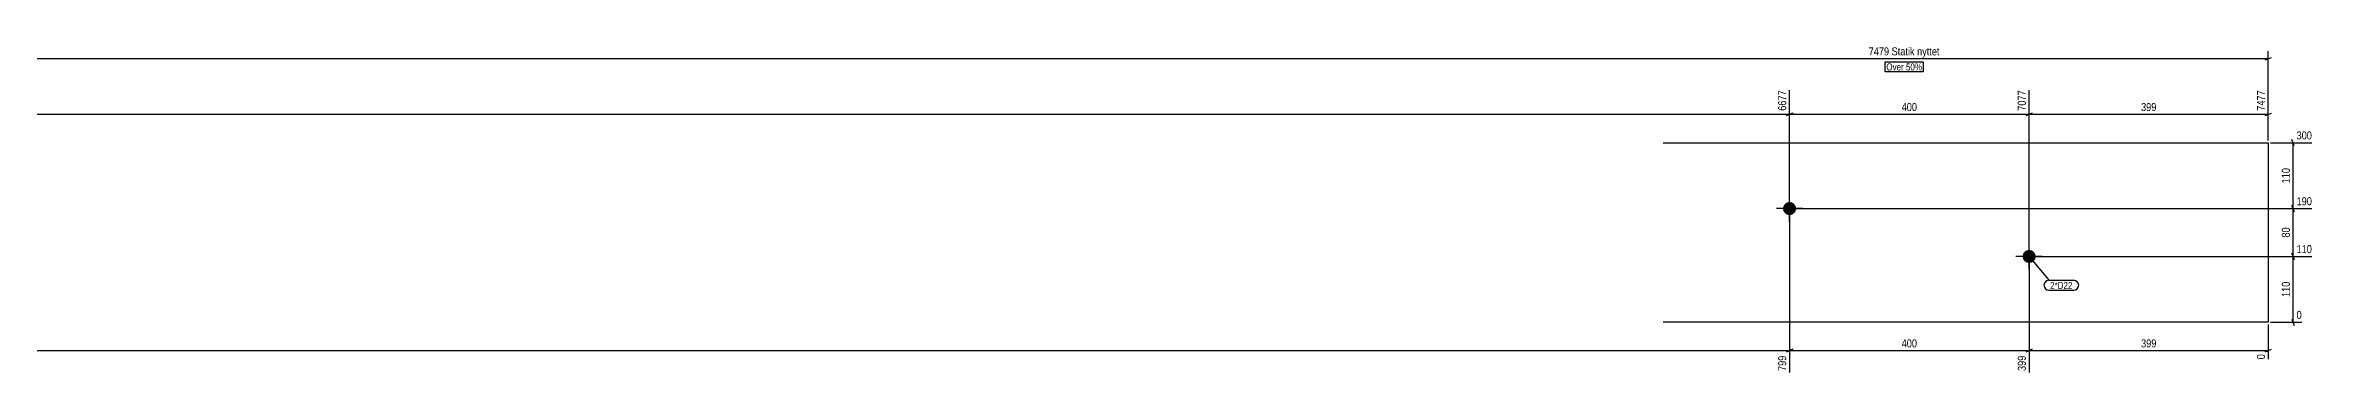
# Model space of a CAD drawing. Header units: millimetres. Extents: x 8 to 7582, y 10 to 566.
# Drawn here: x 3795 to 7582, y 19 to 566 of the extents above; entities that cross this region are included whole.
import ezdxf

# ---------------------------------------------------------------- set-up
doc = ezdxf.new("R2010")
doc.units = ezdxf.units.MM
for name, color, linetype in [('MÅLSÆTNING', 7, 'Continuous'), ('STÅL', 7, 'Continuous'), ('TEKST', 7, 'Continuous')]:
    doc.layers.add(name, color=color, linetype=linetype)
doc.styles.add('Arial Narrow', font='ARIALN.TTF', dxfattribs={"height": 0.2})

msp = doc.modelspace()

# ---------------------------------------------------------------- hatches: boundary and pattern name
at = {"layer": 'STÅL', "linetype": 'Continuous'}
for points in [[(6696.2, 293, -1), (6718.2, 293, -1)], [(7096.2, 213, -1), (7118.2, 213, -1)]]:
    msp.add_hatch(color=3, dxfattribs=at).paths.add_polyline_path(points)

# ---------------------------------------------------------------- linework, layer by layer
at = {"layer": 'MÅLSÆTNING', "color": 7, "linetype": 'Continuous'}
for p, q in [((28, 543.6), (7506.6, 543.6)), ((7501.4, 541.5), (7511.9, 545.7)), ((6707.2, 296.5), (6707.2, 490.7)), ((6707.2, 296.5), (6707.2, 490.7)), ((7107.2, 216.5), (7107.2, 490.7)), ((7107.2, 216.5), (7107.2, 490.7)), ((7506.6, 406.5), (7506.6, 490.7)), ((30.1, 450.6), (6707.2, 450.6)), ((6712.5, 452.7), (6702, 448.5)), ((6702, 448.5), (6712.5, 452.7)), ((6707.2, 450.6), (7107.2, 450.6)), ((7112.5, 452.7), (7102, 448.5)), ((7102, 448.5), (7112.5, 452.7)), ((7107.2, 450.6), (7506.6, 450.6)), ((7501.4, 448.5), (7511.9, 452.7)), ((7510.1, 403), (7579.4, 403)), ((7550, 397.8), (7545.8, 408.3)), ((6707.2, 289.5), (6707.2, 19)), ((6707.2, 289.5), (6707.2, 19)), ((6710.7, 293), (7579.4, 293)), ((7550, 287.8), (7545.8, 298.3)), ((7547.9, 213), (7547.9, 293)), ((7107.2, 209.5), (7107.2, 19)), ((7107.2, 209.5), (7107.2, 19)), ((7110.7, 213), (7579.4, 213)), ((7110.7, 213), (7579.4, 213)), ((7545.8, 218.3), (7550, 207.8)), ((7550, 207.8), (7545.8, 218.3)), ((7547.9, 103), (7547.9, 213)), ((7506.6, 99.5), (7506.6, 41.2)), ((7510.1, 103), (7562.4, 103)), ((7545.8, 108.3), (7550, 97.8)), ((30.1, 55.7), (6707.2, 55.7)), ((6712.5, 57.8), (6702, 53.6)), ((6702, 53.6), (6712.5, 57.8)), ((6707.2, 55.7), (7107.2, 55.7)), ((7112.5, 57.8), (7102, 53.6)), ((7102, 53.6), (7112.5, 57.8)), ((7107.2, 55.7), (7506.6, 55.7)), ((7501.4, 53.6), (7511.9, 57.8))]:
    msp.add_line(p, q, dxfattribs=at)
at = {"layer": 'STÅL', "color": 2, "linetype": 'Continuous'}
for p, q in [((6496.2, 403), (7506.6, 403)), ((7506.6, 403), (7506.6, 103)), ((7506.6, 103), (6496.2, 103))]:
    msp.add_line(p, q, dxfattribs=at)
at = {"layer": 'STÅL', "color": 3, "linetype": 'Continuous'}
for p, q in [((6707.2, 271), (6707.2, 315)), ((6729.2, 293), (6685.2, 293)), ((7107.2, 191), (7107.2, 235)), ((7129.2, 213), (7085.2, 213))]:
    msp.add_line(p, q, dxfattribs=at)

# ---------------------------------------------------------------- wipeouts: each hides what was drawn before it
at = {"color": 0}
msp.add_wipeout([(7179.6, 158.7), (7179.6, 171), (7142.3, 171), (7142.3, 158.7)], dxfattribs=at).dxf.layer = 'TEKST'

# ---------------------------------------------------------------- next in the draw order: wipeouts: each hides what was drawn before it
for points, layer in [([(6960.7, 546.2), (6960.7, 565.8), (6836.5, 565.8), (6836.5, 546.2)], 'MÅLSÆTNING'), ([(6519.8, 453.2), (6519.8, 472.8), (217.5, 472.8), (217.5, 453.2)], 'MÅLSÆTNING'), ([(6922.8, 453.2), (6922.8, 472.8), (6891.6, 472.8), (6891.6, 453.2)], 'MÅLSÆTNING'), ([(7322.5, 453.2), (7322.5, 472.8), (7291.3, 472.8), (7291.3, 453.2)], 'MÅLSÆTNING'), ([(7545.3, 264.3), (7525.7, 264.3), (7525.7, 241.7), (7545.3, 241.7)], 'MÅLSÆTNING'), ([(7545.3, 173.6), (7525.7, 173.6), (7525.7, 142.4), (7545.3, 142.4)], 'MÅLSÆTNING'), ([(6519.8, 58.3), (6519.8, 77.9), (217.5, 77.9), (217.5, 58.3)], 'MÅLSÆTNING'), ([(6922.8, 58.3), (6922.8, 77.9), (6891.6, 77.9), (6891.6, 58.3)], 'MÅLSÆTNING'), ([(7322.5, 58.3), (7322.5, 77.9), (7291.3, 77.9), (7291.3, 58.3)], 'MÅLSÆTNING'), ([(7179.6, 158.7), (7179.6, 171), (7142.3, 171), (7142.3, 158.7)], 'TEKST')]:
    msp.add_wipeout(points, dxfattribs=at).dxf.layer = layer
at = {"color": 0, "linetype": 'Continuous'}
for points in [[(6704.4, 493.5), (6684.8, 493.5), (6684.8, 453.7), (6704.4, 453.7)], [(7104.4, 493.5), (7084.8, 493.5), (7084.8, 453.7), (7104.4, 453.7)], [(7503.8, 493.5), (7484.2, 493.5), (7484.2, 453.7), (7503.8, 453.7)], [(7582.2, 295.8), (7582.2, 315.4), (7551, 315.4), (7551, 295.8)], [(6704.4, 50), (6684.8, 50), (6684.8, 18.8), (6704.4, 18.8)], [(7104.4, 50), (7084.8, 50), (7084.8, 18.8), (7104.4, 18.8)], [(7503.8, 52.5), (7484.2, 52.5), (7484.2, 38.4), (7503.8, 38.4)]]:
    msp.add_wipeout(points, dxfattribs=at).dxf.layer = 'MÅLSÆTNING'

# ---------------------------------------------------------------- next in the draw order: linework, layer by layer
at = {"layer": 'MÅLSÆTNING', "color": 7, "linetype": 'Continuous'}
for p, q in [((7506.6, 406.5), (7506.6, 556)), ((7547.9, 293), (7547.9, 403)), ((6710.7, 293), (7579.4, 293)), ((7545.8, 298.3), (7550, 287.8))]:
    msp.add_line(p, q, dxfattribs=at)
at = {"layer": 'TEKST', "color": 7, "linetype": 'Continuous'}
for p, q in [((7107.2, 213), (7140.2, 173.1)), ((7140.2, 173.1), (7181.7, 173.1)), ((7140.2, 156.6), (7181.7, 156.6))]:
    msp.add_line(p, q, dxfattribs=at)
for centre, start, end in [((7140.2, 164.9), 90, 270), ((7181.7, 164.9), 270, 90)]:
    msp.add_arc(centre, 8.23, start, end, dxfattribs=at)

# ---------------------------------------------------------------- next in the draw order: texts
at = {"layer": 'MÅLSÆTNING', "color": 3, "linetype": 'Continuous', "style": 'Arial Narrow'}
for s, height, p in [('6677', 13.36, (6701.6, 456.5)), ('7077', 13.36, (7101.6, 456.5)), ('7477', 13.36, (7501, 456.5)), ('799', 13.36, (6701.6, 21.6)), ('399', 13.36, (7101.6, 21.6)), ('0', 13.4, (7501, 41.2))]:
    msp.add_text(s, height=height, rotation=90.0002, dxfattribs=at).set_placement(p)
at = {"layer": 'MÅLSÆTNING', "color": 3, "style": 'Arial Narrow'}
for s, p in [('400', (6894.4, 456)), ('399', (7294.1, 456)), ('400', (6894.4, 61.1)), ('399', (7294.1, 61.1))]:
    msp.add_text(s, height=13.36, dxfattribs=at).set_placement(p)
at = {"layer": 'MÅLSÆTNING', "color": 3, "linetype": 'Continuous', "style": 'Arial Narrow'}
msp.add_text('190', height=13.36, dxfattribs=at).set_placement((7553.8, 298.6))
at = {"layer": 'MÅLSÆTNING', "color": 3, "style": 'Arial Narrow'}
for s, p in [('80', (7542.5, 244.5)), ('110', (7542.5, 145.2))]:
    msp.add_text(s, height=13.36, rotation=90.0002, dxfattribs=at).set_placement(p)
at = {"layer": 'TEKST', "color": 3, "style": 'Arial Narrow'}
msp.add_text('2*D22', height=11.69, dxfattribs=at).set_placement((7142.3, 158.7))

# ---------------------------------------------------------------- next in the draw order: wipeouts: each hides what was drawn before it
at = {"color": 0, "linetype": 'Continuous'}
for points in [[(6928.4, 523.9), (6928.4, 536.2), (6868.8, 536.2), (6868.8, 523.9)], [(7565.2, 105.8), (7565.2, 125.4), (7551, 125.4), (7551, 105.8)]]:
    msp.add_wipeout(points, dxfattribs=at).dxf.layer = 'MÅLSÆTNING'

# ---------------------------------------------------------------- next in the draw order: texts
at = {"layer": 'MÅLSÆTNING', "color": 3, "linetype": 'Continuous', "style": 'Arial Narrow'}
msp.add_text('0', height=13.4, dxfattribs=at).set_placement((7553.8, 108.6))

# ---------------------------------------------------------------- next in the draw order: wipeouts: each hides what was drawn before it
at = {"color": 0, "linetype": 'Continuous'}
for points in [[(6928.4, 523.9), (6928.4, 536.2), (6868.8, 536.2), (6868.8, 523.9)], [(7582.2, 405.8), (7582.2, 425.4), (7551, 425.4), (7551, 405.8)], [(7582.2, 215.8), (7582.2, 235.4), (7551, 235.4), (7551, 215.8)]]:
    msp.add_wipeout(points, dxfattribs=at).dxf.layer = 'MÅLSÆTNING'
at = {"color": 0}
msp.add_wipeout([(7545.3, 363.6), (7525.7, 363.6), (7525.7, 332.4), (7545.3, 332.4)], dxfattribs=at).dxf.layer = 'MÅLSÆTNING'

# ---------------------------------------------------------------- next in the draw order: linework, layer by layer
at = {"layer": 'MÅLSÆTNING', "color": 7, "linetype": 'Continuous'}
msp.add_lwpolyline([(6866.7, 521.8), (6866.7, 538.3), (6930.5, 538.3), (6930.5, 521.8), (6866.7, 521.8)], close=True, dxfattribs=at)

# ---------------------------------------------------------------- next in the draw order: texts
at = {"layer": 'MÅLSÆTNING', "color": 3, "style": 'Arial Narrow'}
msp.add_text('7479 Statik nyttet', height=13.362, dxfattribs=at).set_placement((6839.3, 549))
at = {"layer": 'MÅLSÆTNING', "color": 7, "linetype": 'Continuous', "style": 'Arial Narrow'}
msp.add_text('Over 50%', height=11.69, dxfattribs=at).set_placement((6868.8, 523.9))
at = {"layer": 'MÅLSÆTNING', "color": 3, "linetype": 'Continuous', "style": 'Arial Narrow'}
for s, p in [('300', (7553.8, 408.6)), ('110', (7553.8, 218.6))]:
    msp.add_text(s, height=13.36, dxfattribs=at).set_placement(p)
at = {"layer": 'MÅLSÆTNING', "color": 3, "style": 'Arial Narrow'}
msp.add_text('110', height=13.36, rotation=90.0002, dxfattribs=at).set_placement((7542.5, 335.2))

doc.saveas('drawing.dxf')
